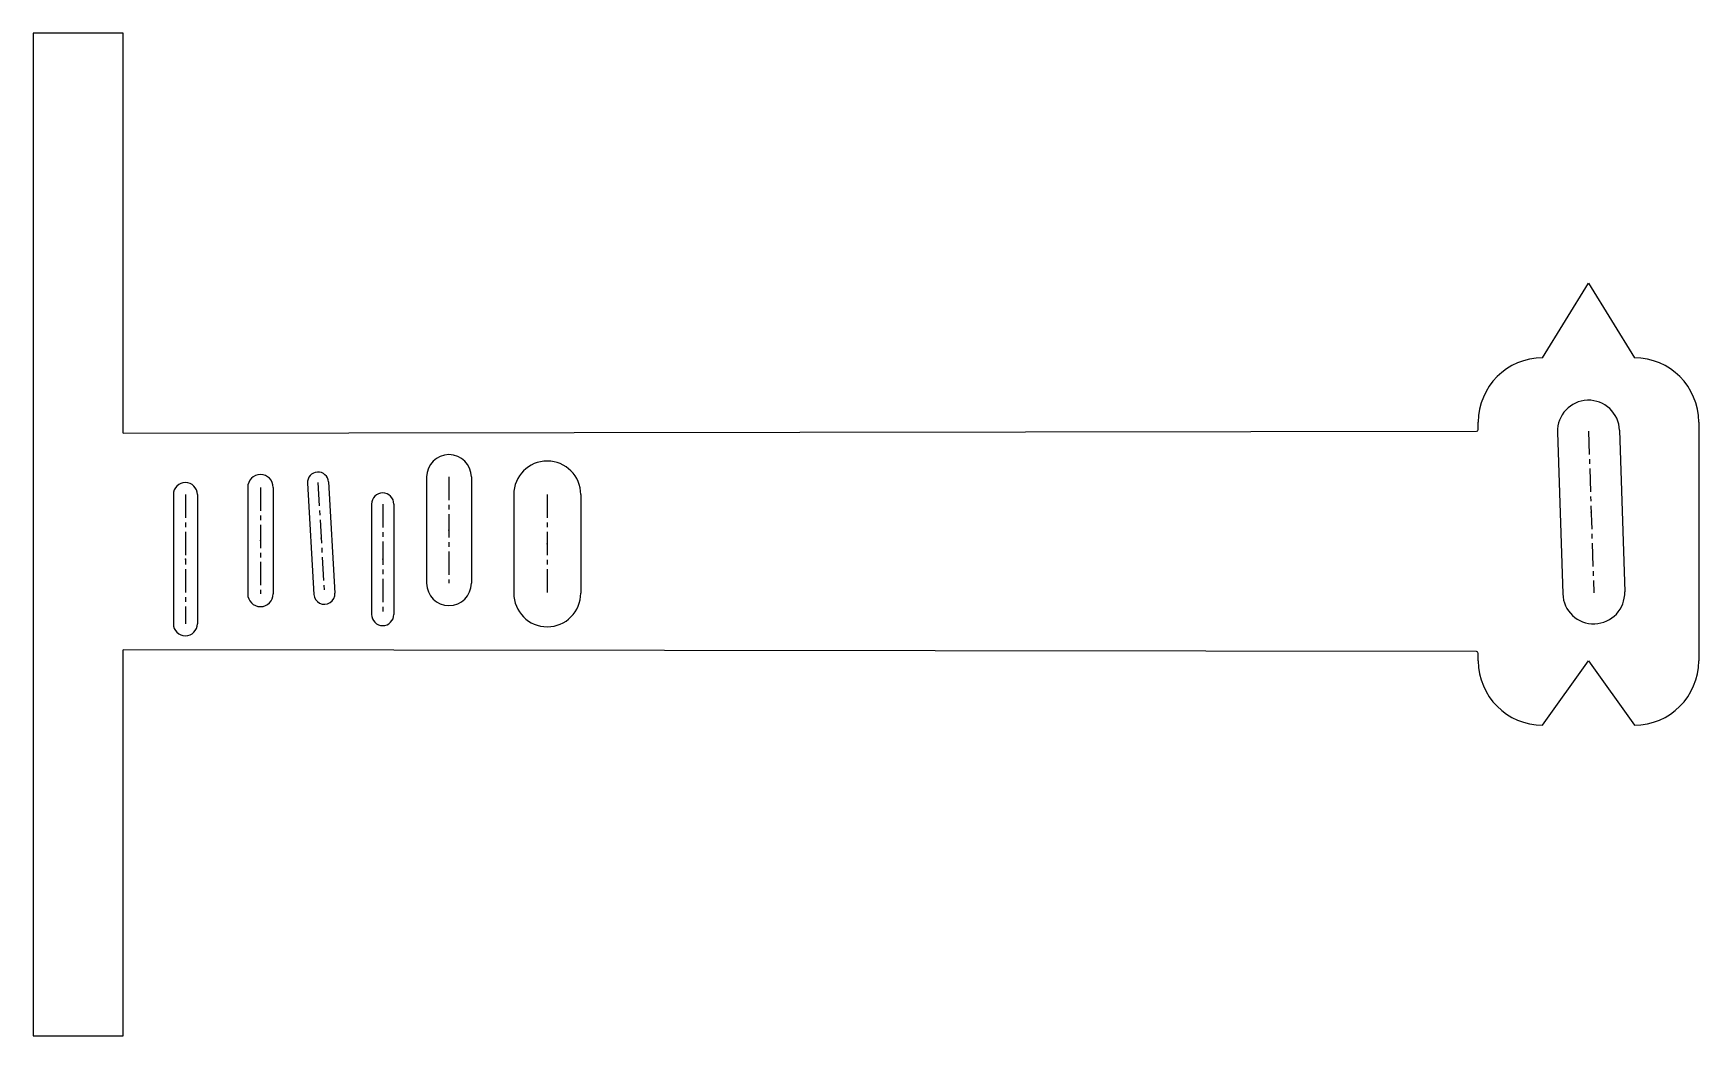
# Model space of a CAD drawing. Header units: millimetres. Extents: x 0 to 907, y 0 to 546.
import ezdxf

# ---------------------------------------------------------------- set-up
doc = ezdxf.new("R2010")
doc.units = ezdxf.units.MM
doc.header["$PDSIZE"] = -1
doc.linetypes.add('CENTERX2', pattern=[20.32, 12.7, -2.54, 2.54, -2.54])

msp = doc.modelspace()

# ---------------------------------------------------------------- linework, layer by layer
at = {"color": 7, "linetype": 'Continuous'}
for p, q in [((48.87, 545.81), (0, 545.81)), ((0, 545.81), (0, 0)), ((48.87, 328.12), (48.87, 545.81)), ((821.87, 369.12), (846.87, 409.83)), ((846.87, 409.83), (871.87, 369.12)), ((48.87, 328.12), (785.87, 329.12)), ((786.87, 330.12), (786.87, 334.12)), ((830, 328.57), (832.85, 240.6)), ((863.75, 329.66), (866.61, 241.7)), ((906.87, 334.12), (906.87, 204.12)), ((149.31, 300.85), (152.79, 240.27)), ((160.74, 301.51), (164.22, 240.93)), ((214.18, 304.22), (214.18, 246.37)), ((238.54, 304.22), (238.54, 246.37)), ((76.29, 294.65), (76.29, 224.26)), ((89.34, 294.65), (89.34, 224.26)), ((116.74, 298.57), (116.74, 240.6)), ((130.66, 298.57), (130.66, 240.6)), ((261.6, 294.65), (261.6, 240.93)), ((298.14, 294.65), (298.14, 240.93)), ((184.17, 289.43), (184.17, 229.4)), ((196.35, 289.43), (196.35, 229.4)), ((785.88, 209.12), (48.87, 210.12)), ((48.87, 0), (48.87, 210.12)), ((786.87, 204.12), (786.87, 208.12)), ((821.87, 169.12), (846.87, 204.12)), ((846.87, 204.12), (871.87, 169.12)), ((0, 0), (48.87, 0))]:
    msp.add_line(p, q, dxfattribs=at)
at = {"color": 7, "linetype": 'CENTERX2'}
for p, q in [((846.87, 329.12), (849.73, 241.15)), ((155.02, 301.18), (158.5, 240.6)), ((226.36, 304.22), (226.36, 246.37)), ((82.81, 294.65), (82.81, 224.26)), ((123.7, 298.57), (123.7, 240.6)), ((279.87, 294.65), (279.87, 240.93)), ((190.26, 289.43), (190.26, 229.4))]:
    msp.add_line(p, q, dxfattribs=at)
at = {"color": 7, "linetype": 'Continuous'}
for centre, radius, start, end in [((821.87, 334.12), 35, 90, 180), ((871.87, 334.12), 35, 0, 90), ((846.87, 329.12), 16.89, 1.85725, 181.85725), ((785.87, 330.12), 1, 270, 0), ((226.36, 304.22), 12.18, 0, 180), ((279.87, 294.65), 18.27, 0, 180), ((82.81, 294.65), 6.53, 0, 180), ((123.7, 298.57), 6.96, 0, 180), ((155.02, 301.18), 5.73, 3.28787, 183.28787), ((190.26, 289.43), 6.09, 0, 180), ((226.36, 246.37), 12.18, 180, 0), ((123.7, 240.6), 6.96, 180, 0), ((158.5, 240.6), 5.73, 183.28787, 3.28787), ((279.87, 240.93), 18.27, 180, 0), ((849.73, 241.15), 16.89, 181.85725, 1.85725), ((190.26, 229.4), 6.09, 180, 0), ((82.81, 224.26), 6.53, 180, 0), ((785.87, 208.12), 1, 360, 89.92226), ((821.87, 204.12), 35, 180, 270), ((871.87, 204.12), 35, 270, 0)]:
    msp.add_arc(centre, radius, start, end, dxfattribs=at)
for p in [(848.3, 285.13), (226.36, 275.3), (123.7, 269.58), (156.76, 270.89), (279.87, 267.79), (82.81, 259.46), (190.26, 259.42)]:
    msp.add_point(p, dxfattribs=at)

doc.saveas('drawing.dxf')
